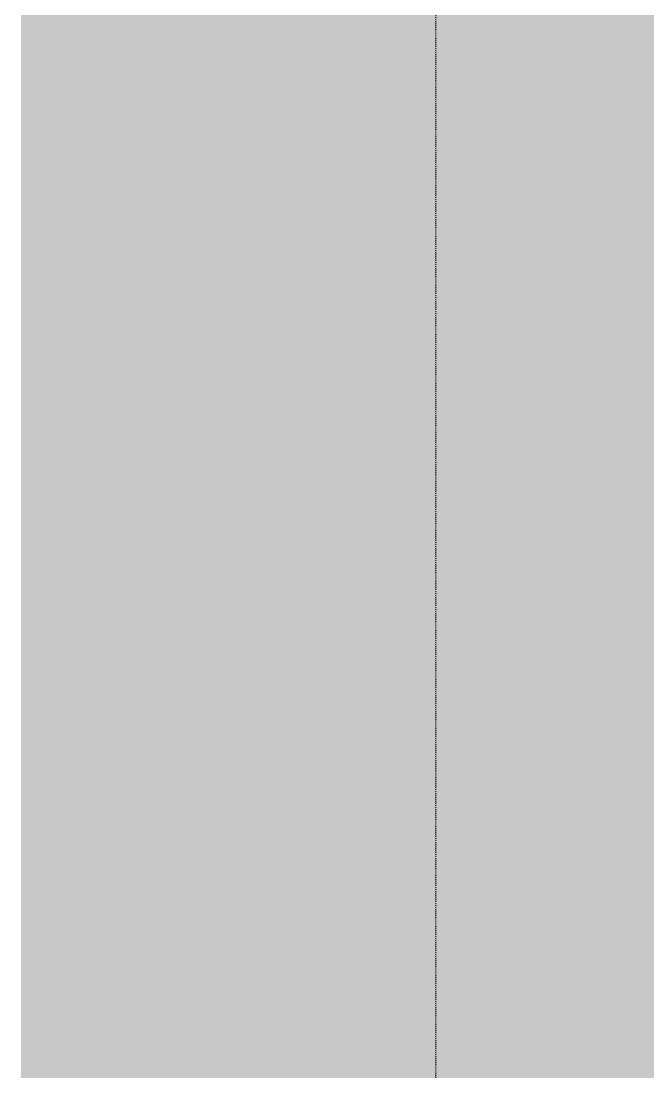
# Model space of a CAD drawing. Header units: millimetres. Extents: x -9018 to 25736, y -24663 to -1750.
# Drawn here: x -8651 to -7432, y -10328 to -8285 of the extents above; entities that cross this region are included whole.
import ezdxf

# ---------------------------------------------------------------- set-up
doc = ezdxf.new("R2010")
doc.units = ezdxf.units.MM
doc.linetypes.add('Overhead', pattern=[3.96875, 2.38125, -1.5875])
doc.layers.add('A-FLOR-OVHD', color=1, linetype='Overhead', lineweight=9)
doc.layers.add('A-ROOF-PATT', color=132, linetype='Continuous', lineweight=9)

msp = doc.modelspace()

# ---------------------------------------------------------------- hatches: boundary and pattern name
at = {"layer": 'A-ROOF-PATT'}
h = msp.add_hatch(dxfattribs=at)
h.set_pattern_fill('FP_5', color=256, style=0, pattern_type=2)
h.set_pattern_definition([(270, (-28271.13, 3212.98), (218.959, 1e-14), [30.48, -121.92]), (313.766, (-28314.92, 3273.936), (218.96789, -152.3984), [42.206, -590.885]), (46.234, (-28314.92, 3121.536), (218.96789, 152.3984), [42.206, -590.885]), (295.59, (-28285.725, 3243.456), (218.95748, -304.80169), [33.795, -473.132]), (244.41, (-28271.13, 3182.496), (-218.95748, -304.80169), [33.795, -473.125]), (0, (-28314.92, 3273.94), (0, 152.4), [])])
h.paths.add_polyline_path([(-8651.156, -19926.186), (-7346.635, -18621.666), (-7336, -18432.99), (-7317.971, -18432.99), (-7303.37, -18439.967), (-7279.209, -18445.355), (-7254.771, -18447.864), (-7244.62, -18447.864), (-7244.62, -17039.651), (-7544.62, -17039.651), (-7544.62, -16739.651), (-7244.62, -16739.651), (-7244.62, -7799.651), (-8651.156, -6393.115), (-8651.156, -19786.367)])

# ---------------------------------------------------------------- linework, layer by layer
at = {"layer": 'A-FLOR-OVHD'}
msp.add_line((-7844.62, -19919.651), (-7844.62, -3199.651), dxfattribs=at)

doc.saveas('drawing.dxf')
